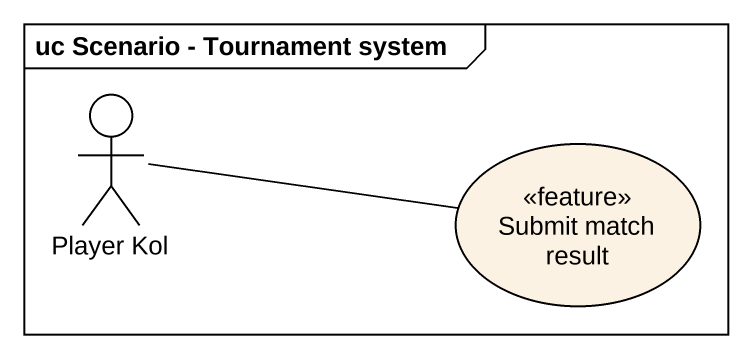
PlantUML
@startuml
mainframe uc Scenario - Tournament system
actor "Player Kol" as Player_Kol
usecase "Submit match result" as Submit_match_result <<feature>>
Player_Kol -right- Submit_match_result
@enduml
